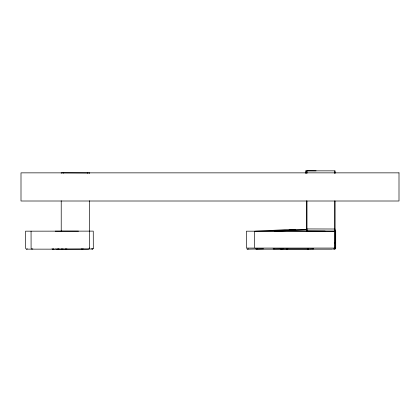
<?xml version="1.0" encoding="UTF-8"?>
<svg xmlns="http://www.w3.org/2000/svg" width="420" height="420" viewBox="0 0 420 420"><rect width="100%" height="100%" fill="white"/><g stroke="black" fill="none" stroke-linecap="round" stroke-linejoin="round"><path stroke-width="0.63" d="M306.868 173.318L306.868 170.814L316.092 170.846M333.958 248.845A1.008 1.008 0 0 0 335.711 248.057L335.711 231.168L334.425 230.916M306.868 170.903L306.857 173.366M306.857 231.483L306.868 228.937L334.924 229.01L334.866 248.068A1.024 1.018 59.7 0 1 333.092 248.845M334.919 173.444L334.924 170.846L305.529 170.846L305.529 173.444M92.563 249.097L93.303 248.01L93.261 231.121L25.557 231.168L25.594 248.335L26.313 249.139L88.363 249.175L89.119 248.84L89.371 247.921M93.209 248.561L93.293 248.288M248.341 248.845L247.59 249.186L246.829 248.855M287.863 248.845L287.107 249.186L286.351 248.855M32.844 248.84L31.81 249.139L31.096 248.335L31.059 231.168M58.984 248.797L57.692 248.981M65.404 248.84L66.16 249.175L66.901 248.84M27.347 248.84L26.591 249.175M53.508 248.797L52.752 249.134L51.996 248.797M274.181 248.808L273.105 248.813M313.703 248.808L310.081 248.966M92.836 248.981L57.115 249.134M307.97 248.945L307.808 248.966A1.008 1.003 0 0 1 307.272 248.808A1.013 1.008 59.7 0 0 307.808 248.966L308.086 248.929A1.008 1.003 59.7 0 0 308.343 248.813M306.842 229.703L281.453 230.942L255.255 231.184L281.746 229.887A327.296 41.843 -20.2 0 1 295.606 229.504M263.524 248.84L247.59 249.186M283.332 248.84L273.646 248.966M289.133 229.504L306.7 229.352M55.188 231.168L61.735 231.158M274.491 230.942L334.924 231.184L334.924 201.101M335.711 231.168L246.419 231.184L246.561 248.068L254.111 248.068M281.216 248.966L307.072 248.966M52.752 249.134L54.437 249.134M256.966 249.186L332.446 249.186M78.53 231.152L61.22 231.121L61.22 200.744M325.096 231.1L306.868 231.037L306.868 201.023M89.371 172.977L61.22 172.856L61.22 173.355M313.168 248.966L312.632 248.813M92.3 249.134L91.529 248.797M334.409 247.8L335.711 248.057M254.478 231.184L254.62 248.068L334.866 248.068L334.866 200.86M334.924 170.846L334.924 173.397M306.81 200.781L306.81 231.289M89.371 172.856L89.371 173.355M89.371 200.744L89.371 248.052M87.36 172.856L87.36 173.245M63.231 172.856L63.231 173.245M56.973 248.84A1.013 1.013 0 0 1 55.466 248.84M83.113 248.797A1.013 1.013 0 0 1 81.601 248.797M62.979 248.808A1.013 1.008 0 0 1 61.472 248.808M257.103 248.845A1.024 0.956 88.5 0 1 255.685 248.861M281.216 248.808A1.008 0.945 88.5 0 1 280.214 248.819M334.871 242.398A1.024 0.809 0 0 1 334.609 243.028M309.425 248.845A1.024 1.024 0 0 1 307.907 248.845M399 172.856L21 172.856L21 201.007L399 201.007L399 172.856"/></g></svg>
